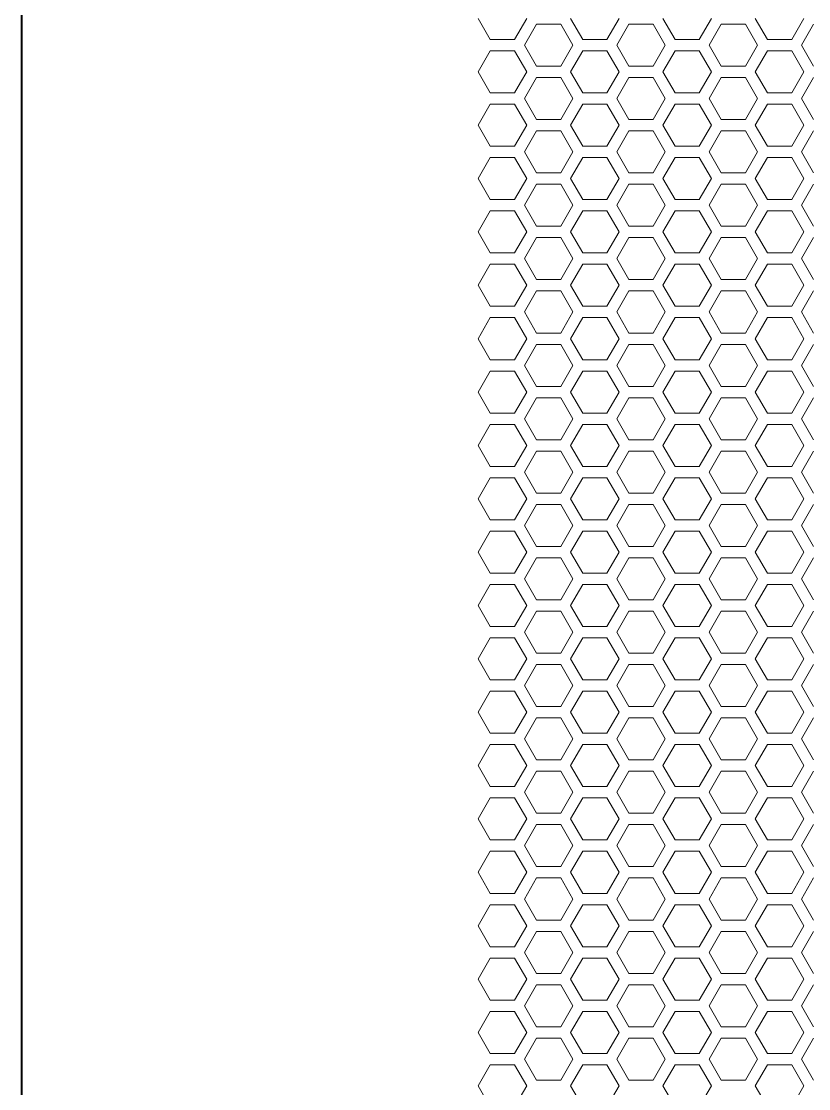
# Model space of a CAD drawing. Header units: millimetres. Extents: x 0 to 140, y -17 to 195.
# Drawn here: x 0 to 8.84, y 23.78 to 35.75 of the extents above; entities that cross this region are included whole.
import ezdxf

# ---------------------------------------------------------------- set-up
doc = ezdxf.new("R2010")
doc.units = ezdxf.units.MM
doc.layers.add('4203-42785_1_0', color=7, linetype='Continuous')

# ---------------------------------------------------------------- blocks, each defined once
blk = doc.blocks.new('a')
at = {"layer": '4203-42785_1_0', "color": 0, "linetype": 'ByBlock', "lineweight": 9}
for p, q in [((1506.8194, 372.1166), (1506.9262, 371.9317)), ((1507.1396, 371.9317), (1507.2464, 372.1166)), ((1507.6327, 372.1166), (1507.7395, 371.9317)), ((1507.9529, 371.9317), (1508.0596, 372.1166)), ((1508.446, 372.1166), (1508.5527, 371.9317)), ((1508.7661, 371.9317), (1508.8728, 372.1166)), ((1509.2593, 372.1166), (1509.366, 371.9317)), ((1509.5794, 371.9317), (1509.6862, 372.1166)), ((1507.3328, 372.0667), (1507.2261, 371.8818)), ((1507.5463, 372.0667), (1507.3328, 372.0667)), ((1507.653, 371.8818), (1507.5463, 372.0667)), ((1508.1461, 372.0667), (1508.0394, 371.8818)), ((1508.3595, 372.0667), (1508.1461, 372.0667)), ((1508.4662, 371.8818), (1508.3595, 372.0667)), ((1508.9594, 372.0667), (1508.8527, 371.8818)), ((1509.1728, 372.0667), (1508.9594, 372.0667)), ((1509.2795, 371.8818), (1509.1728, 372.0667)), ((1509.7726, 372.0667), (1509.6659, 371.8818)), ((1506.9262, 371.9317), (1507.1396, 371.9317)), ((1507.2261, 371.8818), (1507.3328, 371.697)), ((1507.5463, 371.697), (1507.653, 371.8818)), ((1507.7395, 371.9317), (1507.9529, 371.9317)), ((1508.0394, 371.8818), (1508.1461, 371.697)), ((1508.3595, 371.697), (1508.4662, 371.8818)), ((1508.5527, 371.9317), (1508.7661, 371.9317)), ((1508.8527, 371.8818), (1508.9594, 371.697)), ((1509.1728, 371.697), (1509.2795, 371.8818)), ((1509.366, 371.9317), (1509.5794, 371.9317)), ((1509.6659, 371.8818), (1509.7726, 371.697)), ((1506.9262, 371.8319), (1506.8194, 371.6471)), ((1507.1396, 371.8319), (1506.9262, 371.8319)), ((1507.2464, 371.6471), (1507.1396, 371.8319)), ((1507.7395, 371.8319), (1507.6327, 371.6471)), ((1507.9529, 371.8319), (1507.7395, 371.8319)), ((1508.0596, 371.6471), (1507.9529, 371.8319)), ((1508.5527, 371.8319), (1508.446, 371.6471)), ((1508.7661, 371.8319), (1508.5527, 371.8319)), ((1508.8728, 371.6471), (1508.7661, 371.8319)), ((1509.366, 371.8319), (1509.2593, 371.6471)), ((1509.5794, 371.8319), (1509.366, 371.8319)), ((1509.6862, 371.6471), (1509.5794, 371.8319)), ((1507.3328, 371.697), (1507.5463, 371.697)), ((1508.1461, 371.697), (1508.3595, 371.697)), ((1508.9594, 371.697), (1509.1728, 371.697)), ((1506.8194, 371.6471), (1506.9262, 371.4622)), ((1507.1929, 371.5547), (1507.2464, 371.6471)), ((1507.6327, 371.6471), (1507.7395, 371.4622)), ((1507.9529, 371.4622), (1508.0596, 371.6471)), ((1508.446, 371.6471), (1508.5527, 371.4622)), ((1508.7661, 371.4622), (1508.8728, 371.6471)), ((1509.2593, 371.6471), (1509.366, 371.4622)), ((1509.5794, 371.4622), (1509.6862, 371.6471)), ((1507.1396, 371.4622), (1507.1929, 371.5547)), ((1507.3328, 371.5971), (1507.2261, 371.4123)), ((1507.5463, 371.5971), (1507.3328, 371.5971)), ((1507.653, 371.4123), (1507.5463, 371.5971)), ((1508.1461, 371.5971), (1508.0394, 371.4123)), ((1508.3595, 371.5971), (1508.1461, 371.5971)), ((1508.4662, 371.4123), (1508.3595, 371.5971)), ((1508.9594, 371.5971), (1508.8527, 371.4123)), ((1509.1728, 371.5971), (1508.9594, 371.5971)), ((1509.2795, 371.4123), (1509.1728, 371.5971)), ((1509.7726, 371.5971), (1509.6659, 371.4123)), ((1506.9262, 371.4622), (1507.1396, 371.4622)), ((1507.2261, 371.4123), (1507.3328, 371.2274)), ((1507.5463, 371.2274), (1507.653, 371.4123)), ((1507.7395, 371.4622), (1507.9529, 371.4622)), ((1508.0394, 371.4123), (1508.1461, 371.2274)), ((1508.3595, 371.2274), (1508.4662, 371.4123)), ((1508.5527, 371.4622), (1508.7661, 371.4622)), ((1508.8527, 371.4123), (1508.9594, 371.2274)), ((1509.1728, 371.2274), (1509.2795, 371.4123)), ((1509.366, 371.4622), (1509.5794, 371.4622)), ((1509.6659, 371.4123), (1509.7726, 371.2274)), ((1506.9262, 371.3624), (1506.8194, 371.1775)), ((1507.1396, 371.3624), (1506.9262, 371.3624)), ((1507.2464, 371.1775), (1507.1396, 371.3624)), ((1507.7395, 371.3624), (1507.6327, 371.1775)), ((1507.9529, 371.3624), (1507.7395, 371.3624)), ((1508.0596, 371.1775), (1507.9529, 371.3624)), ((1508.5527, 371.3624), (1508.446, 371.1775)), ((1508.7661, 371.3624), (1508.5527, 371.3624)), ((1508.8728, 371.1775), (1508.7661, 371.3624)), ((1509.366, 371.3624), (1509.2593, 371.1775)), ((1509.5794, 371.3624), (1509.366, 371.3624)), ((1509.6862, 371.1775), (1509.5794, 371.3624)), ((1507.3328, 371.2274), (1507.5463, 371.2274)), ((1508.1461, 371.2274), (1508.3595, 371.2274)), ((1508.9594, 371.2274), (1509.1728, 371.2274)), ((1506.8194, 371.1775), (1506.9262, 370.9926)), ((1507.1396, 370.9926), (1507.2464, 371.1775)), ((1507.6327, 371.1775), (1507.7395, 370.9926)), ((1507.9529, 370.9926), (1508.0596, 371.1775)), ((1508.446, 371.1775), (1508.5527, 370.9926)), ((1508.7661, 370.9926), (1508.8728, 371.1775)), ((1509.2593, 371.1775), (1509.366, 370.9926)), ((1509.5794, 370.9926), (1509.6862, 371.1775)), ((1507.3328, 371.1276), (1507.2261, 370.9427)), ((1507.5463, 371.1276), (1507.3328, 371.1276)), ((1507.653, 370.9427), (1507.5463, 371.1276)), ((1508.1461, 371.1276), (1508.0394, 370.9427)), ((1508.3595, 371.1276), (1508.1461, 371.1276)), ((1508.4662, 370.9427), (1508.3595, 371.1276)), ((1508.9594, 371.1276), (1508.8527, 370.9427)), ((1509.1728, 371.1276), (1508.9594, 371.1276)), ((1509.2795, 370.9427), (1509.1728, 371.1276)), ((1509.7726, 371.1276), (1509.6659, 370.9427)), ((1506.9262, 370.9926), (1507.1396, 370.9926)), ((1507.2261, 370.9427), (1507.3328, 370.7579)), ((1507.5463, 370.7579), (1507.653, 370.9427)), ((1507.7395, 370.9926), (1507.9529, 370.9926)), ((1508.0394, 370.9427), (1508.1461, 370.7579)), ((1508.3595, 370.7579), (1508.4662, 370.9427)), ((1508.5527, 370.9926), (1508.7661, 370.9926)), ((1508.8527, 370.9427), (1508.9594, 370.7579)), ((1509.1728, 370.7579), (1509.2795, 370.9427)), ((1509.366, 370.9926), (1509.5794, 370.9926)), ((1509.6659, 370.9427), (1509.7726, 370.7579)), ((1506.9262, 370.8928), (1506.8194, 370.708)), ((1507.1396, 370.8928), (1506.9262, 370.8928)), ((1507.2464, 370.708), (1507.1396, 370.8928)), ((1507.7395, 370.8928), (1507.6327, 370.708)), ((1507.9529, 370.8928), (1507.7395, 370.8928)), ((1508.0596, 370.708), (1507.9529, 370.8928)), ((1508.5527, 370.8928), (1508.446, 370.708)), ((1508.7661, 370.8928), (1508.5527, 370.8928)), ((1508.8728, 370.708), (1508.7661, 370.8928)), ((1509.366, 370.8928), (1509.2593, 370.708)), ((1509.5794, 370.8928), (1509.366, 370.8928)), ((1509.6862, 370.708), (1509.5794, 370.8928)), ((1507.3328, 370.7579), (1507.5463, 370.7579)), ((1508.1461, 370.7579), (1508.3595, 370.7579)), ((1508.9594, 370.7579), (1509.1728, 370.7579)), ((1506.8194, 370.708), (1506.9262, 370.5231)), ((1507.1396, 370.5231), (1507.2464, 370.708)), ((1507.6327, 370.708), (1507.7395, 370.5231)), ((1507.9529, 370.5231), (1508.0596, 370.708)), ((1508.446, 370.708), (1508.5527, 370.5231)), ((1508.7661, 370.5231), (1508.8728, 370.708)), ((1509.2593, 370.708), (1509.366, 370.5231)), ((1509.5794, 370.5231), (1509.6862, 370.708)), ((1507.3328, 370.6581), (1507.2261, 370.4732)), ((1507.5463, 370.6581), (1507.3328, 370.6581)), ((1507.653, 370.4732), (1507.5463, 370.6581)), ((1508.1461, 370.6581), (1508.0394, 370.4732)), ((1508.3595, 370.6581), (1508.1461, 370.6581)), ((1508.4662, 370.4732), (1508.3595, 370.6581)), ((1508.9594, 370.6581), (1508.8527, 370.4732)), ((1509.1728, 370.6581), (1508.9594, 370.6581)), ((1509.2795, 370.4732), (1509.1728, 370.6581)), ((1509.7726, 370.6581), (1509.6659, 370.4732)), ((1506.9262, 370.5231), (1507.1396, 370.5231)), ((1507.2261, 370.4732), (1507.3328, 370.2883)), ((1507.5463, 370.2883), (1507.653, 370.4732)), ((1507.7395, 370.5231), (1507.9529, 370.5231)), ((1508.0394, 370.4732), (1508.1461, 370.2883)), ((1508.3595, 370.2883), (1508.4662, 370.4732)), ((1508.5527, 370.5231), (1508.7661, 370.5231)), ((1508.8527, 370.4732), (1508.9594, 370.2883)), ((1509.1728, 370.2883), (1509.2795, 370.4732)), ((1509.366, 370.5231), (1509.5794, 370.5231)), ((1509.6659, 370.4732), (1509.7726, 370.2883)), ((1506.9262, 370.4233), (1506.8194, 370.2384)), ((1507.1396, 370.4233), (1506.9262, 370.4233)), ((1507.2464, 370.2384), (1507.1396, 370.4233)), ((1507.7395, 370.4233), (1507.6327, 370.2384)), ((1507.9529, 370.4233), (1507.7395, 370.4233)), ((1508.0596, 370.2384), (1507.9529, 370.4233)), ((1508.5527, 370.4233), (1508.446, 370.2384)), ((1508.7661, 370.4233), (1508.5527, 370.4233)), ((1508.8728, 370.2384), (1508.7661, 370.4233)), ((1509.366, 370.4233), (1509.2593, 370.2384)), ((1509.5794, 370.4233), (1509.366, 370.4233)), ((1509.6862, 370.2384), (1509.5794, 370.4233)), ((1507.3328, 370.2883), (1507.5463, 370.2883)), ((1508.1461, 370.2883), (1508.3595, 370.2883)), ((1508.9594, 370.2883), (1509.1728, 370.2883)), ((1506.8194, 370.2384), (1506.9262, 370.0536)), ((1507.1396, 370.0536), (1507.2464, 370.2384)), ((1507.6327, 370.2384), (1507.7395, 370.0536)), ((1507.9529, 370.0536), (1508.0596, 370.2384)), ((1508.446, 370.2384), (1508.5527, 370.0536)), ((1508.7661, 370.0536), (1508.8728, 370.2384)), ((1509.2593, 370.2384), (1509.366, 370.0536)), ((1509.5794, 370.0536), (1509.6862, 370.2384)), ((1507.3328, 370.1885), (1507.2261, 370.0037)), ((1507.5463, 370.1885), (1507.3328, 370.1885)), ((1507.653, 370.0037), (1507.5463, 370.1885)), ((1508.1461, 370.1885), (1508.0394, 370.0037)), ((1508.3595, 370.1885), (1508.1461, 370.1885)), ((1508.4662, 370.0037), (1508.3595, 370.1885)), ((1508.9594, 370.1885), (1508.8527, 370.0037)), ((1509.1728, 370.1885), (1508.9594, 370.1885)), ((1509.2795, 370.0037), (1509.1728, 370.1885)), ((1509.7726, 370.1885), (1509.6659, 370.0037)), ((1506.9262, 370.0536), (1507.1396, 370.0536)), ((1507.2261, 370.0037), (1507.3328, 369.8188)), ((1507.5463, 369.8188), (1507.653, 370.0037)), ((1507.7395, 370.0536), (1507.9529, 370.0536)), ((1508.0394, 370.0037), (1508.1461, 369.8188)), ((1508.3595, 369.8188), (1508.4662, 370.0037)), ((1508.5527, 370.0536), (1508.7661, 370.0536)), ((1508.8527, 370.0037), (1508.9594, 369.8188)), ((1509.1728, 369.8188), (1509.2795, 370.0037)), ((1509.366, 370.0536), (1509.5794, 370.0536)), ((1509.6659, 370.0037), (1509.7726, 369.8188)), ((1506.9262, 369.9537), (1506.8194, 369.7689)), ((1507.1396, 369.9537), (1506.9262, 369.9537)), ((1507.2464, 369.7689), (1507.1396, 369.9537)), ((1507.7395, 369.9537), (1507.6327, 369.7689)), ((1507.9529, 369.9537), (1507.7395, 369.9537)), ((1508.0596, 369.7689), (1507.9529, 369.9537)), ((1508.5527, 369.9537), (1508.446, 369.7689)), ((1508.7661, 369.9537), (1508.5527, 369.9537)), ((1508.8728, 369.7689), (1508.7661, 369.9537)), ((1509.366, 369.9537), (1509.2593, 369.7689)), ((1509.5794, 369.9537), (1509.366, 369.9537)), ((1509.6862, 369.7689), (1509.5794, 369.9537)), ((1507.3328, 369.8188), (1507.5463, 369.8188)), ((1508.1461, 369.8188), (1508.3595, 369.8188)), ((1508.9594, 369.8188), (1509.1728, 369.8188)), ((1506.8194, 369.7689), (1506.9262, 369.584)), ((1507.1396, 369.584), (1507.2464, 369.7689)), ((1507.6327, 369.7689), (1507.7395, 369.584)), ((1507.9529, 369.584), (1508.0596, 369.7689)), ((1508.446, 369.7689), (1508.5527, 369.584)), ((1508.7661, 369.584), (1508.8728, 369.7689)), ((1509.2593, 369.7689), (1509.366, 369.584)), ((1509.5794, 369.584), (1509.6862, 369.7689)), ((1507.3328, 369.719), (1507.2261, 369.5341)), ((1507.5463, 369.719), (1507.3328, 369.719)), ((1507.653, 369.5341), (1507.5463, 369.719)), ((1508.1461, 369.719), (1508.0394, 369.5341)), ((1508.3595, 369.719), (1508.1461, 369.719)), ((1508.4662, 369.5341), (1508.3595, 369.719)), ((1508.9594, 369.719), (1508.8527, 369.5341)), ((1509.1728, 369.719), (1508.9594, 369.719)), ((1509.2795, 369.5341), (1509.1728, 369.719)), ((1509.7726, 369.719), (1509.6659, 369.5341)), ((1506.9262, 369.584), (1507.1396, 369.584)), ((1507.2261, 369.5341), (1507.3328, 369.3492)), ((1507.5463, 369.3492), (1507.653, 369.5341)), ((1507.7395, 369.584), (1507.9529, 369.584)), ((1508.0394, 369.5341), (1508.1461, 369.3492)), ((1508.3595, 369.3492), (1508.4662, 369.5341)), ((1508.5527, 369.584), (1508.7661, 369.584)), ((1508.8527, 369.5341), (1508.9594, 369.3492)), ((1509.1728, 369.3492), (1509.2795, 369.5341)), ((1509.366, 369.584), (1509.5794, 369.584)), ((1509.6659, 369.5341), (1509.7726, 369.3492)), ((1506.9262, 369.4842), (1506.8194, 369.2993)), ((1507.1396, 369.4842), (1506.9262, 369.4842)), ((1507.2464, 369.2993), (1507.1396, 369.4842)), ((1507.7395, 369.4842), (1507.6327, 369.2993)), ((1507.9529, 369.4842), (1507.7395, 369.4842)), ((1508.0596, 369.2993), (1507.9529, 369.4842)), ((1508.5527, 369.4842), (1508.446, 369.2993)), ((1508.7661, 369.4842), (1508.5527, 369.4842)), ((1508.8728, 369.2993), (1508.7661, 369.4842)), ((1509.366, 369.4842), (1509.2593, 369.2993)), ((1509.5794, 369.4842), (1509.366, 369.4842)), ((1509.6862, 369.2993), (1509.5794, 369.4842)), ((1507.3328, 369.3492), (1507.5463, 369.3492)), ((1508.1461, 369.3492), (1508.3595, 369.3492)), ((1508.9594, 369.3492), (1509.1728, 369.3492)), ((1506.8194, 369.2993), (1506.9262, 369.1145)), ((1507.1396, 369.1145), (1507.2464, 369.2993)), ((1507.6327, 369.2993), (1507.7395, 369.1145)), ((1507.9529, 369.1145), (1508.0596, 369.2993)), ((1508.446, 369.2993), (1508.5527, 369.1145)), ((1508.7661, 369.1145), (1508.8728, 369.2993)), ((1509.2593, 369.2993), (1509.366, 369.1145)), ((1509.5794, 369.1145), (1509.6862, 369.2993)), ((1507.3328, 369.2494), (1507.2261, 369.0646)), ((1507.5463, 369.2494), (1507.3328, 369.2494)), ((1507.653, 369.0646), (1507.5463, 369.2494)), ((1508.1461, 369.2494), (1508.0394, 369.0646)), ((1508.3595, 369.2494), (1508.1461, 369.2494)), ((1508.4662, 369.0646), (1508.3595, 369.2494)), ((1508.9594, 369.2494), (1508.8527, 369.0646)), ((1509.1728, 369.2494), (1508.9594, 369.2494)), ((1509.2795, 369.0646), (1509.1728, 369.2494)), ((1509.7726, 369.2494), (1509.6659, 369.0646)), ((1506.9262, 369.1145), (1507.1396, 369.1145)), ((1507.2261, 369.0646), (1507.3328, 368.8797)), ((1507.5463, 368.8797), (1507.653, 369.0646)), ((1507.7395, 369.1145), (1507.9529, 369.1145)), ((1508.0394, 369.0646), (1508.1461, 368.8797)), ((1508.3595, 368.8797), (1508.4662, 369.0646)), ((1508.5527, 369.1145), (1508.7661, 369.1145)), ((1508.8527, 369.0646), (1508.9594, 368.8797)), ((1509.1728, 368.8797), (1509.2795, 369.0646)), ((1509.366, 369.1145), (1509.5794, 369.1145)), ((1509.6659, 369.0646), (1509.7726, 368.8797)), ((1506.9262, 369.0147), (1506.8194, 368.8298)), ((1507.1396, 369.0147), (1506.9262, 369.0147)), ((1507.2464, 368.8298), (1507.1396, 369.0147)), ((1507.7395, 369.0147), (1507.6327, 368.8298)), ((1507.9529, 369.0147), (1507.7395, 369.0147)), ((1508.0596, 368.8298), (1507.9529, 369.0147)), ((1508.5527, 369.0147), (1508.446, 368.8298)), ((1508.7661, 369.0147), (1508.5527, 369.0147)), ((1508.8728, 368.8298), (1508.7661, 369.0147)), ((1509.366, 369.0147), (1509.2593, 368.8298)), ((1509.5794, 369.0147), (1509.366, 369.0147)), ((1509.6862, 368.8298), (1509.5794, 369.0147)), ((1507.3328, 368.8797), (1507.5463, 368.8797)), ((1508.1461, 368.8797), (1508.3595, 368.8797)), ((1508.9594, 368.8797), (1509.1728, 368.8797)), ((1506.8194, 368.8298), (1506.9262, 368.6449)), ((1507.1396, 368.6449), (1507.2464, 368.8298)), ((1507.6327, 368.8298), (1507.7395, 368.6449)), ((1507.9529, 368.6449), (1508.0596, 368.8298)), ((1508.446, 368.8298), (1508.5527, 368.6449)), ((1508.7661, 368.6449), (1508.8728, 368.8298)), ((1509.2593, 368.8298), (1509.366, 368.6449)), ((1509.5794, 368.6449), (1509.6862, 368.8298)), ((1507.3328, 368.7799), (1507.2261, 368.595)), ((1507.5463, 368.7799), (1507.3328, 368.7799)), ((1507.653, 368.595), (1507.5463, 368.7799)), ((1508.1461, 368.7799), (1508.0394, 368.595)), ((1508.3595, 368.7799), (1508.1461, 368.7799)), ((1508.4662, 368.595), (1508.3595, 368.7799)), ((1508.9594, 368.7799), (1508.8527, 368.595)), ((1509.1728, 368.7799), (1508.9594, 368.7799)), ((1509.2795, 368.595), (1509.1728, 368.7799)), ((1509.7726, 368.7799), (1509.6659, 368.595)), ((1506.9262, 368.6449), (1507.1396, 368.6449)), ((1507.2261, 368.595), (1507.3328, 368.4102)), ((1507.5463, 368.4102), (1507.653, 368.595)), ((1507.7395, 368.6449), (1507.9529, 368.6449)), ((1508.0394, 368.595), (1508.1461, 368.4102)), ((1508.3595, 368.4102), (1508.4662, 368.595)), ((1508.5527, 368.6449), (1508.7661, 368.6449)), ((1508.8527, 368.595), (1508.9594, 368.4102)), ((1509.1728, 368.4102), (1509.2795, 368.595)), ((1509.366, 368.6449), (1509.5794, 368.6449)), ((1509.6659, 368.595), (1509.7726, 368.4102)), ((1506.9262, 368.5451), (1506.8194, 368.3602)), ((1507.1396, 368.5451), (1506.9262, 368.5451)), ((1507.2464, 368.3602), (1507.1396, 368.5451)), ((1507.7395, 368.5451), (1507.6327, 368.3602)), ((1507.9529, 368.5451), (1507.7395, 368.5451)), ((1508.0596, 368.3602), (1507.9529, 368.5451)), ((1508.5527, 368.5451), (1508.446, 368.3602)), ((1508.7661, 368.5451), (1508.5527, 368.5451)), ((1508.8728, 368.3602), (1508.7661, 368.5451)), ((1509.366, 368.5451), (1509.2593, 368.3602)), ((1509.5794, 368.5451), (1509.366, 368.5451)), ((1509.6862, 368.3602), (1509.5794, 368.5451)), ((1507.3328, 368.4102), (1507.5463, 368.4102)), ((1508.1461, 368.4102), (1508.3595, 368.4102)), ((1508.9594, 368.4102), (1509.1728, 368.4102)), ((1506.8194, 368.3602), (1506.9262, 368.1754)), ((1507.1396, 368.1754), (1507.2464, 368.3602)), ((1507.6327, 368.3602), (1507.7395, 368.1754)), ((1507.9529, 368.1754), (1508.0596, 368.3602)), ((1508.446, 368.3602), (1508.5527, 368.1754)), ((1508.7661, 368.1754), (1508.8728, 368.3602)), ((1509.2593, 368.3602), (1509.366, 368.1754)), ((1509.5794, 368.1754), (1509.6862, 368.3602)), ((1507.3328, 368.3103), (1507.2261, 368.1255)), ((1507.5463, 368.3103), (1507.3328, 368.3103)), ((1507.653, 368.1255), (1507.5463, 368.3103)), ((1508.1461, 368.3103), (1508.0394, 368.1255)), ((1508.3595, 368.3103), (1508.1461, 368.3103)), ((1508.4662, 368.1255), (1508.3595, 368.3103)), ((1508.9594, 368.3103), (1508.8527, 368.1255)), ((1509.1728, 368.3103), (1508.9594, 368.3103)), ((1509.2795, 368.1255), (1509.1728, 368.3103)), ((1509.7726, 368.3103), (1509.6659, 368.1255)), ((1506.9262, 368.1754), (1507.1396, 368.1754)), ((1507.2261, 368.1255), (1507.3328, 367.9406)), ((1507.5463, 367.9406), (1507.653, 368.1255)), ((1507.7395, 368.1754), (1507.9529, 368.1754)), ((1508.0394, 368.1255), (1508.1461, 367.9406)), ((1508.3595, 367.9406), (1508.4662, 368.1255)), ((1508.5527, 368.1754), (1508.7661, 368.1754)), ((1508.8527, 368.1255), (1508.9594, 367.9406)), ((1509.1728, 367.9406), (1509.2795, 368.1255)), ((1509.366, 368.1754), (1509.5794, 368.1754)), ((1509.6659, 368.1255), (1509.7726, 367.9406)), ((1506.9262, 368.0756), (1506.8194, 367.8907)), ((1507.1396, 368.0756), (1506.9262, 368.0756)), ((1507.2464, 367.8907), (1507.1396, 368.0756)), ((1507.7395, 368.0756), (1507.6327, 367.8907)), ((1507.9529, 368.0756), (1507.7395, 368.0756)), ((1508.0596, 367.8907), (1507.9529, 368.0756)), ((1508.5527, 368.0756), (1508.446, 367.8907)), ((1508.7661, 368.0756), (1508.5527, 368.0756)), ((1508.8728, 367.8907), (1508.7661, 368.0756)), ((1509.366, 368.0756), (1509.2593, 367.8907)), ((1509.5794, 368.0756), (1509.366, 368.0756)), ((1509.6862, 367.8907), (1509.5794, 368.0756)), ((1507.3328, 367.9406), (1507.5463, 367.9406)), ((1508.1461, 367.9406), (1508.3595, 367.9406)), ((1508.9594, 367.9406), (1509.1728, 367.9406)), ((1506.8194, 367.8907), (1506.9262, 367.7058)), ((1507.1396, 367.7058), (1507.2464, 367.8907)), ((1507.6327, 367.8907), (1507.7395, 367.7058)), ((1507.9529, 367.7058), (1508.0596, 367.8907)), ((1508.446, 367.8907), (1508.5527, 367.7058)), ((1508.7661, 367.7058), (1508.8728, 367.8907)), ((1509.2593, 367.8907), (1509.366, 367.7058)), ((1509.5794, 367.7058), (1509.6862, 367.8907)), ((1507.3328, 367.8408), (1507.2261, 367.6559)), ((1507.5463, 367.8408), (1507.3328, 367.8408)), ((1507.653, 367.6559), (1507.5463, 367.8408)), ((1508.1461, 367.8408), (1508.0394, 367.6559)), ((1508.3595, 367.8408), (1508.1461, 367.8408)), ((1508.4662, 367.6559), (1508.3595, 367.8408)), ((1508.9594, 367.8408), (1508.8527, 367.6559)), ((1509.1728, 367.8408), (1508.9594, 367.8408)), ((1509.2795, 367.6559), (1509.1728, 367.8408)), ((1509.7726, 367.8408), (1509.6659, 367.6559)), ((1506.9262, 367.7058), (1507.1396, 367.7058)), ((1507.2261, 367.6559), (1507.3328, 367.4711)), ((1507.5463, 367.4711), (1507.653, 367.6559)), ((1507.7395, 367.7058), (1507.9529, 367.7058)), ((1508.0394, 367.6559), (1508.1461, 367.4711)), ((1508.3595, 367.4711), (1508.4662, 367.6559)), ((1508.5527, 367.7058), (1508.7661, 367.7058)), ((1508.8527, 367.6559), (1508.9594, 367.4711)), ((1509.1728, 367.4711), (1509.2795, 367.6559)), ((1509.366, 367.7058), (1509.5794, 367.7058)), ((1509.6659, 367.6559), (1509.7726, 367.4711)), ((1506.9262, 367.606), (1506.8194, 367.4212)), ((1507.1396, 367.606), (1506.9262, 367.606)), ((1507.2464, 367.4212), (1507.1396, 367.606)), ((1507.7395, 367.606), (1507.6327, 367.4212)), ((1507.9529, 367.606), (1507.7395, 367.606)), ((1508.0596, 367.4212), (1507.9529, 367.606)), ((1508.5527, 367.606), (1508.446, 367.4212)), ((1508.7661, 367.606), (1508.5527, 367.606)), ((1508.8728, 367.4212), (1508.7661, 367.606)), ((1509.366, 367.606), (1509.2593, 367.4212)), ((1509.5794, 367.606), (1509.366, 367.606)), ((1509.6862, 367.4212), (1509.5794, 367.606)), ((1507.3328, 367.4711), (1507.5463, 367.4711)), ((1508.1461, 367.4711), (1508.3595, 367.4711)), ((1508.9594, 367.4711), (1509.1728, 367.4711)), ((1506.8194, 367.4212), (1506.9262, 367.2363)), ((1507.1396, 367.2363), (1507.2464, 367.4212)), ((1507.6327, 367.4212), (1507.7395, 367.2363)), ((1507.9529, 367.2363), (1508.0596, 367.4212)), ((1508.446, 367.4212), (1508.5527, 367.2363)), ((1508.7661, 367.2363), (1508.8728, 367.4212)), ((1509.2593, 367.4212), (1509.366, 367.2363)), ((1509.5794, 367.2363), (1509.6862, 367.4212)), ((1507.3328, 367.3713), (1507.2261, 367.1864)), ((1507.5463, 367.3713), (1507.3328, 367.3713)), ((1507.653, 367.1864), (1507.5463, 367.3713)), ((1508.1461, 367.3713), (1508.0394, 367.1864)), ((1508.3595, 367.3713), (1508.1461, 367.3713)), ((1508.4662, 367.1864), (1508.3595, 367.3713)), ((1508.9594, 367.3713), (1508.8527, 367.1864)), ((1509.1728, 367.3713), (1508.9594, 367.3713)), ((1509.2795, 367.1864), (1509.1728, 367.3713)), ((1509.7726, 367.3713), (1509.6659, 367.1864)), ((1506.9262, 367.2363), (1507.1396, 367.2363)), ((1507.2261, 367.1864), (1507.3328, 367.0015)), ((1507.5463, 367.0015), (1507.653, 367.1864)), ((1507.7395, 367.2363), (1507.9529, 367.2363)), ((1508.0394, 367.1864), (1508.1461, 367.0015)), ((1508.3595, 367.0015), (1508.4662, 367.1864)), ((1508.5527, 367.2363), (1508.7661, 367.2363)), ((1508.8527, 367.1864), (1508.9594, 367.0015)), ((1509.1728, 367.0015), (1509.2795, 367.1864)), ((1509.366, 367.2363), (1509.5794, 367.2363)), ((1509.6659, 367.1864), (1509.7726, 367.0015)), ((1506.9262, 367.1365), (1506.8194, 366.9516)), ((1507.1396, 367.1365), (1506.9262, 367.1365)), ((1507.2464, 366.9516), (1507.1396, 367.1365)), ((1507.7395, 367.1365), (1507.6327, 366.9516)), ((1507.9529, 367.1365), (1507.7395, 367.1365)), ((1508.0596, 366.9516), (1507.9529, 367.1365)), ((1508.5527, 367.1365), (1508.446, 366.9516)), ((1508.7661, 367.1365), (1508.5527, 367.1365)), ((1508.8728, 366.9516), (1508.7661, 367.1365)), ((1509.366, 367.1365), (1509.2593, 366.9516)), ((1509.5794, 367.1365), (1509.366, 367.1365)), ((1509.6862, 366.9516), (1509.5794, 367.1365)), ((1507.3328, 367.0015), (1507.5463, 367.0015)), ((1508.1461, 367.0015), (1508.3595, 367.0015)), ((1508.9594, 367.0015), (1509.1728, 367.0015)), ((1506.8194, 366.9516), (1506.9262, 366.7668)), ((1507.1396, 366.7668), (1507.2464, 366.9516)), ((1507.6327, 366.9516), (1507.7395, 366.7668)), ((1507.9529, 366.7668), (1508.0596, 366.9516)), ((1508.446, 366.9516), (1508.5527, 366.7668)), ((1508.7661, 366.7668), (1508.8728, 366.9516)), ((1509.2593, 366.9516), (1509.366, 366.7668)), ((1509.5794, 366.7668), (1509.6862, 366.9516)), ((1507.3328, 366.9017), (1507.2261, 366.7168)), ((1507.5463, 366.9017), (1507.3328, 366.9017)), ((1507.653, 366.7168), (1507.5463, 366.9017)), ((1508.1461, 366.9017), (1508.0394, 366.7168)), ((1508.3595, 366.9017), (1508.1461, 366.9017)), ((1508.4662, 366.7168), (1508.3595, 366.9017)), ((1508.9594, 366.9017), (1508.8527, 366.7168)), ((1509.1728, 366.9017), (1508.9594, 366.9017)), ((1509.2795, 366.7168), (1509.1728, 366.9017)), ((1509.7726, 366.9017), (1509.6659, 366.7168)), ((1506.9262, 366.7668), (1507.1396, 366.7668)), ((1507.2261, 366.7168), (1507.3328, 366.532)), ((1507.5463, 366.532), (1507.653, 366.7168)), ((1507.7395, 366.7668), (1507.9529, 366.7668)), ((1508.0394, 366.7168), (1508.1461, 366.532)), ((1508.3595, 366.532), (1508.4662, 366.7168)), ((1508.5527, 366.7668), (1508.7661, 366.7668)), ((1508.8527, 366.7168), (1508.9594, 366.532)), ((1509.1728, 366.532), (1509.2795, 366.7168)), ((1509.366, 366.7668), (1509.5794, 366.7668)), ((1509.6659, 366.7168), (1509.7726, 366.532)), ((1506.9262, 366.6669), (1506.8194, 366.4821)), ((1507.1396, 366.6669), (1506.9262, 366.6669)), ((1507.2464, 366.4821), (1507.1396, 366.6669)), ((1507.7395, 366.6669), (1507.6327, 366.4821)), ((1507.9529, 366.6669), (1507.7395, 366.6669)), ((1508.0596, 366.4821), (1507.9529, 366.6669)), ((1508.5527, 366.6669), (1508.446, 366.4821)), ((1508.7661, 366.6669), (1508.5527, 366.6669)), ((1508.8728, 366.4821), (1508.7661, 366.6669)), ((1509.366, 366.6669), (1509.2593, 366.4821)), ((1509.5794, 366.6669), (1509.366, 366.6669)), ((1509.6862, 366.4821), (1509.5794, 366.6669)), ((1507.3328, 366.532), (1507.5463, 366.532)), ((1508.1461, 366.532), (1508.3595, 366.532)), ((1508.9594, 366.532), (1509.1728, 366.532)), ((1506.8194, 366.4821), (1506.9262, 366.2972)), ((1507.1396, 366.2972), (1507.2464, 366.4821)), ((1507.6327, 366.4821), (1507.7395, 366.2972)), ((1507.9529, 366.2972), (1508.0596, 366.4821)), ((1508.446, 366.4821), (1508.5527, 366.2972)), ((1508.7661, 366.2972), (1508.8728, 366.4821)), ((1509.2593, 366.4821), (1509.366, 366.2972)), ((1509.5794, 366.2972), (1509.6862, 366.4821)), ((1507.3328, 366.4322), (1507.2261, 366.2473)), ((1507.5463, 366.4322), (1507.3328, 366.4322)), ((1507.653, 366.2473), (1507.5463, 366.4322)), ((1508.1461, 366.4322), (1508.0394, 366.2473)), ((1508.3595, 366.4322), (1508.1461, 366.4322)), ((1508.4662, 366.2473), (1508.3595, 366.4322)), ((1508.9594, 366.4322), (1508.8527, 366.2473)), ((1509.1728, 366.4322), (1508.9594, 366.4322)), ((1509.2795, 366.2473), (1509.1728, 366.4322)), ((1509.7726, 366.4322), (1509.6659, 366.2473)), ((1506.9262, 366.2972), (1507.1396, 366.2972)), ((1507.2261, 366.2473), (1507.3328, 366.0624)), ((1507.5463, 366.0624), (1507.653, 366.2473)), ((1507.7395, 366.2972), (1507.9529, 366.2972)), ((1508.0394, 366.2473), (1508.1461, 366.0624)), ((1508.3595, 366.0624), (1508.4662, 366.2473)), ((1508.5527, 366.2972), (1508.7661, 366.2972)), ((1508.8527, 366.2473), (1508.9594, 366.0624)), ((1509.1728, 366.0624), (1509.2795, 366.2473)), ((1509.366, 366.2972), (1509.5794, 366.2972)), ((1509.6659, 366.2473), (1509.7726, 366.0624)), ((1506.9262, 366.1974), (1506.8194, 366.0125)), ((1507.1396, 366.1974), (1506.9262, 366.1974)), ((1507.2464, 366.0125), (1507.1396, 366.1974)), ((1507.7395, 366.1974), (1507.6327, 366.0125)), ((1507.9529, 366.1974), (1507.7395, 366.1974)), ((1508.0596, 366.0125), (1507.9529, 366.1974)), ((1508.5527, 366.1974), (1508.446, 366.0125)), ((1508.7661, 366.1974), (1508.5527, 366.1974)), ((1508.8728, 366.0125), (1508.7661, 366.1974)), ((1509.366, 366.1974), (1509.2593, 366.0125)), ((1509.5794, 366.1974), (1509.366, 366.1974)), ((1509.6862, 366.0125), (1509.5794, 366.1974)), ((1507.3328, 366.0624), (1507.5463, 366.0624)), ((1508.1461, 366.0624), (1508.3595, 366.0624)), ((1508.9594, 366.0624), (1509.1728, 366.0624)), ((1506.8194, 366.0125), (1506.9262, 365.8277)), ((1507.1396, 365.8277), (1507.2464, 366.0125)), ((1507.6327, 366.0125), (1507.7395, 365.8277)), ((1507.9529, 365.8277), (1508.0596, 366.0125)), ((1508.446, 366.0125), (1508.5527, 365.8277)), ((1508.7661, 365.8277), (1508.8728, 366.0125)), ((1509.2593, 366.0125), (1509.366, 365.8277)), ((1509.5794, 365.8277), (1509.6862, 366.0125)), ((1507.3328, 365.9626), (1507.2261, 365.7778)), ((1507.5463, 365.9626), (1507.3328, 365.9626)), ((1507.653, 365.7778), (1507.5463, 365.9626)), ((1508.1461, 365.9626), (1508.0394, 365.7778)), ((1508.3595, 365.9626), (1508.1461, 365.9626)), ((1508.4662, 365.7778), (1508.3595, 365.9626)), ((1508.9594, 365.9626), (1508.8527, 365.7778)), ((1509.1728, 365.9626), (1508.9594, 365.9626)), ((1509.2795, 365.7778), (1509.1728, 365.9626)), ((1509.7726, 365.9626), (1509.6659, 365.7778)), ((1506.9262, 365.8277), (1507.1396, 365.8277)), ((1507.2261, 365.7778), (1507.3328, 365.5929)), ((1507.5463, 365.5929), (1507.653, 365.7778)), ((1507.7395, 365.8277), (1507.9529, 365.8277)), ((1508.0394, 365.7778), (1508.1461, 365.5929)), ((1508.3595, 365.5929), (1508.4662, 365.7778)), ((1508.5527, 365.8277), (1508.7661, 365.8277)), ((1508.8527, 365.7778), (1508.9594, 365.5929)), ((1509.1728, 365.5929), (1509.2795, 365.7778)), ((1509.366, 365.8277), (1509.5794, 365.8277)), ((1509.6659, 365.7778), (1509.7726, 365.5929)), ((1506.9262, 365.7278), (1506.8194, 365.543)), ((1507.1396, 365.7278), (1506.9262, 365.7278)), ((1507.2464, 365.543), (1507.1396, 365.7278)), ((1507.7395, 365.7278), (1507.6327, 365.543)), ((1507.9529, 365.7278), (1507.7395, 365.7278)), ((1508.0596, 365.543), (1507.9529, 365.7278)), ((1508.5527, 365.7278), (1508.446, 365.543)), ((1508.7661, 365.7278), (1508.5527, 365.7278)), ((1508.8728, 365.543), (1508.7661, 365.7278)), ((1509.366, 365.7278), (1509.2593, 365.543)), ((1509.5794, 365.7278), (1509.366, 365.7278)), ((1509.6862, 365.543), (1509.5794, 365.7278)), ((1507.3328, 365.5929), (1507.5463, 365.5929)), ((1508.1461, 365.5929), (1508.3595, 365.5929)), ((1508.9594, 365.5929), (1509.1728, 365.5929)), ((1506.8194, 365.543), (1506.9262, 365.3581)), ((1507.1396, 365.3581), (1507.2464, 365.543)), ((1507.6327, 365.543), (1507.7395, 365.3581)), ((1507.9529, 365.3581), (1508.0596, 365.543)), ((1508.446, 365.543), (1508.5527, 365.3581)), ((1508.7661, 365.3581), (1508.8728, 365.543)), ((1509.2593, 365.543), (1509.366, 365.3581)), ((1509.5794, 365.3581), (1509.6862, 365.543)), ((1507.3328, 365.4931), (1507.2261, 365.3082)), ((1507.5463, 365.4931), (1507.3328, 365.4931)), ((1507.653, 365.3082), (1507.5463, 365.4931)), ((1508.1461, 365.4931), (1508.0394, 365.3082)), ((1508.3595, 365.4931), (1508.1461, 365.4931)), ((1508.4662, 365.3082), (1508.3595, 365.4931)), ((1508.9594, 365.4931), (1508.8527, 365.3082)), ((1509.1728, 365.4931), (1508.9594, 365.4931)), ((1509.2795, 365.3082), (1509.1728, 365.4931)), ((1509.7726, 365.4931), (1509.6659, 365.3082)), ((1506.9262, 365.3581), (1507.1396, 365.3581)), ((1507.2261, 365.3082), (1507.3328, 365.1233)), ((1507.5463, 365.1233), (1507.653, 365.3082)), ((1507.7395, 365.3581), (1507.9529, 365.3581)), ((1508.0394, 365.3082), (1508.1461, 365.1233)), ((1508.3595, 365.1233), (1508.4662, 365.3082)), ((1508.5527, 365.3581), (1508.7661, 365.3581)), ((1508.8527, 365.3082), (1508.9594, 365.1233)), ((1509.1728, 365.1233), (1509.2795, 365.3082)), ((1509.366, 365.3581), (1509.5794, 365.3581)), ((1509.6659, 365.3082), (1509.7726, 365.1233)), ((1506.9262, 365.2583), (1506.8194, 365.0734)), ((1507.1396, 365.2583), (1506.9262, 365.2583)), ((1507.2464, 365.0734), (1507.1396, 365.2583)), ((1507.7395, 365.2583), (1507.6327, 365.0734)), ((1507.9529, 365.2583), (1507.7395, 365.2583)), ((1508.0596, 365.0734), (1507.9529, 365.2583)), ((1508.5527, 365.2583), (1508.446, 365.0734)), ((1508.7661, 365.2583), (1508.5527, 365.2583)), ((1508.8728, 365.0734), (1508.7661, 365.2583)), ((1509.366, 365.2583), (1509.2593, 365.0734)), ((1509.5794, 365.2583), (1509.366, 365.2583)), ((1509.6862, 365.0734), (1509.5794, 365.2583)), ((1507.3328, 365.1233), (1507.5463, 365.1233)), ((1508.1461, 365.1233), (1508.3595, 365.1233)), ((1508.9594, 365.1233), (1509.1728, 365.1233)), ((1506.8194, 365.0734), (1506.9262, 364.8886)), ((1507.1396, 364.8886), (1507.2464, 365.0734)), ((1507.6327, 365.0734), (1507.7395, 364.8886)), ((1507.9529, 364.8886), (1508.0596, 365.0734)), ((1508.446, 365.0734), (1508.5527, 364.8886)), ((1508.7661, 364.8886), (1508.8728, 365.0734)), ((1509.2593, 365.0734), (1509.366, 364.8886)), ((1509.5794, 364.8886), (1509.6862, 365.0734)), ((1507.3328, 365.0235), (1507.2261, 364.8387)), ((1507.5463, 365.0235), (1507.3328, 365.0235)), ((1507.653, 364.8387), (1507.5463, 365.0235)), ((1508.1461, 365.0235), (1508.0394, 364.8387)), ((1508.3595, 365.0235), (1508.1461, 365.0235)), ((1508.4662, 364.8387), (1508.3595, 365.0235)), ((1508.9594, 365.0235), (1508.8527, 364.8387)), ((1509.1728, 365.0235), (1508.9594, 365.0235)), ((1509.2795, 364.8387), (1509.1728, 365.0235)), ((1509.7726, 365.0235), (1509.6659, 364.8387)), ((1506.9262, 364.8886), (1507.1396, 364.8886)), ((1507.2261, 364.8387), (1507.3328, 364.6538)), ((1507.5463, 364.6538), (1507.653, 364.8387)), ((1507.7395, 364.8886), (1507.9529, 364.8886)), ((1508.0394, 364.8387), (1508.1461, 364.6538)), ((1508.3595, 364.6538), (1508.4662, 364.8387)), ((1508.5527, 364.8886), (1508.7661, 364.8886)), ((1508.8527, 364.8387), (1508.9594, 364.6538)), ((1509.1728, 364.6538), (1509.2795, 364.8387)), ((1509.366, 364.8886), (1509.5794, 364.8886)), ((1509.6659, 364.8387), (1509.7726, 364.6538)), ((1506.9262, 364.7888), (1506.8194, 364.6039)), ((1507.1396, 364.7888), (1506.9262, 364.7888)), ((1507.2464, 364.6039), (1507.1396, 364.7888)), ((1507.7395, 364.7888), (1507.6327, 364.6039)), ((1507.9529, 364.7888), (1507.7395, 364.7888)), ((1508.0596, 364.6039), (1507.9529, 364.7888)), ((1508.5527, 364.7888), (1508.446, 364.6039)), ((1508.7661, 364.7888), (1508.5527, 364.7888)), ((1508.8728, 364.6039), (1508.7661, 364.7888)), ((1509.366, 364.7888), (1509.2593, 364.6039)), ((1509.5794, 364.7888), (1509.366, 364.7888)), ((1509.6862, 364.6039), (1509.5794, 364.7888)), ((1507.3328, 364.6538), (1507.5463, 364.6538)), ((1508.1461, 364.6538), (1508.3595, 364.6538)), ((1508.9594, 364.6538), (1509.1728, 364.6538)), ((1506.8194, 364.6039), (1506.9262, 364.419)), ((1507.1396, 364.419), (1507.2464, 364.6039)), ((1507.6327, 364.6039), (1507.7395, 364.419)), ((1507.9529, 364.419), (1508.0596, 364.6039)), ((1508.446, 364.6039), (1508.5527, 364.419)), ((1508.7661, 364.419), (1508.8728, 364.6039)), ((1509.2593, 364.6039), (1509.366, 364.419)), ((1509.5794, 364.419), (1509.6862, 364.6039)), ((1507.3328, 364.554), (1507.2261, 364.3691)), ((1507.5463, 364.554), (1507.3328, 364.554)), ((1507.653, 364.3691), (1507.5463, 364.554)), ((1508.1461, 364.554), (1508.0394, 364.3691)), ((1508.3595, 364.554), (1508.1461, 364.554)), ((1508.4662, 364.3691), (1508.3595, 364.554)), ((1508.9594, 364.554), (1508.8527, 364.3691)), ((1509.1728, 364.554), (1508.9594, 364.554)), ((1509.2795, 364.3691), (1509.1728, 364.554)), ((1509.7726, 364.554), (1509.6659, 364.3691)), ((1506.9262, 364.419), (1507.1396, 364.419)), ((1507.2261, 364.3691), (1507.3328, 364.1843)), ((1507.5463, 364.1843), (1507.653, 364.3691)), ((1507.7395, 364.419), (1507.9529, 364.419)), ((1508.0394, 364.3691), (1508.1461, 364.1843)), ((1508.3595, 364.1843), (1508.4662, 364.3691)), ((1508.5527, 364.419), (1508.7661, 364.419)), ((1508.8527, 364.3691), (1508.9594, 364.1843)), ((1509.1728, 364.1843), (1509.2795, 364.3691)), ((1509.366, 364.419), (1509.5794, 364.419)), ((1509.6659, 364.3691), (1509.7726, 364.1843)), ((1506.9262, 364.3192), (1506.8194, 364.1344)), ((1507.1396, 364.3192), (1506.9262, 364.3192)), ((1507.2464, 364.1344), (1507.1396, 364.3192)), ((1507.7395, 364.3192), (1507.6327, 364.1344)), ((1507.9529, 364.3192), (1507.7395, 364.3192)), ((1508.0596, 364.1344), (1507.9529, 364.3192)), ((1508.5527, 364.3192), (1508.446, 364.1344)), ((1508.7661, 364.3192), (1508.5527, 364.3192)), ((1508.8728, 364.1344), (1508.7661, 364.3192)), ((1509.366, 364.3192), (1509.2593, 364.1344)), ((1509.5794, 364.3192), (1509.366, 364.3192)), ((1509.6862, 364.1344), (1509.5794, 364.3192)), ((1507.3328, 364.1843), (1507.5463, 364.1843)), ((1508.1461, 364.1843), (1508.3595, 364.1843)), ((1508.9594, 364.1843), (1509.1728, 364.1843)), ((1506.8194, 364.1344), (1506.9262, 363.9495)), ((1507.1396, 363.9495), (1507.2464, 364.1344)), ((1507.6327, 364.1344), (1507.7395, 363.9495)), ((1507.9529, 363.9495), (1508.0596, 364.1344)), ((1508.446, 364.1344), (1508.5527, 363.9495)), ((1508.7661, 363.9495), (1508.8728, 364.1344)), ((1509.2593, 364.1344), (1509.366, 363.9495)), ((1509.5794, 363.9495), (1509.6862, 364.1344)), ((1507.3328, 364.0844), (1507.2261, 363.8996)), ((1507.5463, 364.0844), (1507.3328, 364.0844)), ((1507.653, 363.8996), (1507.5463, 364.0844)), ((1508.1461, 364.0844), (1508.0394, 363.8996)), ((1508.3595, 364.0844), (1508.1461, 364.0844)), ((1508.4662, 363.8996), (1508.3595, 364.0844)), ((1508.9594, 364.0844), (1508.8527, 363.8996)), ((1509.1728, 364.0844), (1508.9594, 364.0844)), ((1509.2795, 363.8996), (1509.1728, 364.0844)), ((1509.7726, 364.0844), (1509.6659, 363.8996)), ((1506.9262, 363.9495), (1507.1396, 363.9495)), ((1507.2261, 363.8996), (1507.3328, 363.7147)), ((1507.5463, 363.7147), (1507.653, 363.8996)), ((1507.7395, 363.9495), (1507.9529, 363.9495)), ((1508.0394, 363.8996), (1508.1461, 363.7147)), ((1508.3595, 363.7147), (1508.4662, 363.8996)), ((1508.5527, 363.9495), (1508.7661, 363.9495)), ((1508.8527, 363.8996), (1508.9594, 363.7147)), ((1509.1728, 363.7147), (1509.2795, 363.8996)), ((1509.366, 363.9495), (1509.5794, 363.9495)), ((1509.6659, 363.8996), (1509.7726, 363.7147)), ((1506.9262, 363.8497), (1506.8194, 363.6648)), ((1507.1396, 363.8497), (1506.9262, 363.8497)), ((1507.2464, 363.6648), (1507.1396, 363.8497)), ((1507.7395, 363.8497), (1507.6327, 363.6648)), ((1507.9529, 363.8497), (1507.7395, 363.8497)), ((1508.0596, 363.6648), (1507.9529, 363.8497)), ((1508.5527, 363.8497), (1508.446, 363.6648)), ((1508.7661, 363.8497), (1508.5527, 363.8497)), ((1508.8728, 363.6648), (1508.7661, 363.8497)), ((1509.366, 363.8497), (1509.2593, 363.6648)), ((1509.5794, 363.8497), (1509.366, 363.8497)), ((1509.6862, 363.6648), (1509.5794, 363.8497)), ((1507.3328, 363.7147), (1507.5463, 363.7147)), ((1508.1461, 363.7147), (1508.3595, 363.7147)), ((1508.9594, 363.7147), (1509.1728, 363.7147)), ((1506.8194, 363.6648), (1506.9262, 363.4799)), ((1507.1396, 363.4799), (1507.2464, 363.6648)), ((1507.6327, 363.6648), (1507.7395, 363.4799)), ((1507.9529, 363.4799), (1508.0596, 363.6648)), ((1508.446, 363.6648), (1508.5527, 363.4799)), ((1508.7661, 363.4799), (1508.8728, 363.6648)), ((1509.2593, 363.6648), (1509.366, 363.4799)), ((1509.5794, 363.4799), (1509.6862, 363.6648)), ((1507.3328, 363.6149), (1507.2261, 363.43)), ((1507.5463, 363.6149), (1507.3328, 363.6149)), ((1507.653, 363.43), (1507.5463, 363.6149)), ((1508.1461, 363.6149), (1508.0394, 363.43)), ((1508.3595, 363.6149), (1508.1461, 363.6149)), ((1508.4662, 363.43), (1508.3595, 363.6149)), ((1508.9594, 363.6149), (1508.8527, 363.43)), ((1509.1728, 363.6149), (1508.9594, 363.6149)), ((1509.2795, 363.43), (1509.1728, 363.6149)), ((1509.7726, 363.6149), (1509.6659, 363.43)), ((1506.9262, 363.4799), (1507.1396, 363.4799)), ((1507.2261, 363.43), (1507.3328, 363.2452)), ((1507.5463, 363.2452), (1507.653, 363.43)), ((1507.7395, 363.4799), (1507.9529, 363.4799)), ((1508.0394, 363.43), (1508.1461, 363.2452)), ((1508.3595, 363.2452), (1508.4662, 363.43)), ((1508.5527, 363.4799), (1508.7661, 363.4799)), ((1508.8527, 363.43), (1508.9594, 363.2452)), ((1509.1728, 363.2452), (1509.2795, 363.43)), ((1509.366, 363.4799), (1509.5794, 363.4799)), ((1509.6659, 363.43), (1509.7726, 363.2452)), ((1506.9262, 363.3801), (1506.8194, 363.1953)), ((1507.1396, 363.3801), (1506.9262, 363.3801)), ((1507.2464, 363.1953), (1507.1396, 363.3801)), ((1507.7395, 363.3801), (1507.6327, 363.1953)), ((1507.9529, 363.3801), (1507.7395, 363.3801)), ((1508.0596, 363.1953), (1507.9529, 363.3801)), ((1508.5527, 363.3801), (1508.446, 363.1953)), ((1508.7661, 363.3801), (1508.5527, 363.3801)), ((1508.8728, 363.1953), (1508.7661, 363.3801)), ((1509.366, 363.3801), (1509.2593, 363.1953)), ((1509.5794, 363.3801), (1509.366, 363.3801)), ((1509.6862, 363.1953), (1509.5794, 363.3801)), ((1507.3328, 363.2452), (1507.5463, 363.2452)), ((1508.1461, 363.2452), (1508.3595, 363.2452)), ((1508.9594, 363.2452), (1509.1728, 363.2452)), ((1506.8194, 363.1953), (1506.9262, 363.0104)), ((1507.1396, 363.0104), (1507.2464, 363.1953)), ((1507.6327, 363.1953), (1507.7395, 363.0104)), ((1507.9529, 363.0104), (1508.0596, 363.1953)), ((1508.446, 363.1953), (1508.5527, 363.0104)), ((1508.7661, 363.0104), (1508.8728, 363.1953)), ((1509.2593, 363.1953), (1509.366, 363.0104)), ((1509.5794, 363.0104), (1509.6862, 363.1953)), ((1507.3328, 363.1454), (1507.2261, 362.9605)), ((1507.5463, 363.1454), (1507.3328, 363.1454)), ((1507.653, 362.9605), (1507.5463, 363.1454)), ((1508.1461, 363.1454), (1508.0394, 362.9605)), ((1508.3595, 363.1454), (1508.1461, 363.1454)), ((1508.4662, 362.9605), (1508.3595, 363.1454)), ((1508.9594, 363.1454), (1508.8527, 362.9605)), ((1509.1728, 363.1454), (1508.9594, 363.1454)), ((1509.2795, 362.9605), (1509.1728, 363.1454)), ((1509.7726, 363.1454), (1509.6659, 362.9605)), ((1506.9262, 363.0104), (1507.1396, 363.0104)), ((1507.2261, 362.9605), (1507.3328, 362.7756)), ((1507.5463, 362.7756), (1507.653, 362.9605)), ((1507.7395, 363.0104), (1507.9529, 363.0104)), ((1508.0394, 362.9605), (1508.1461, 362.7756)), ((1508.3595, 362.7756), (1508.4662, 362.9605)), ((1508.5527, 363.0104), (1508.7661, 363.0104)), ((1508.8527, 362.9605), (1508.9594, 362.7756)), ((1509.1728, 362.7756), (1509.2795, 362.9605)), ((1509.366, 363.0104), (1509.5794, 363.0104)), ((1509.6659, 362.9605), (1509.7726, 362.7756)), ((1506.9262, 362.9106), (1506.8194, 362.7257)), ((1507.1396, 362.9106), (1506.9262, 362.9106)), ((1507.2464, 362.7257), (1507.1396, 362.9106)), ((1507.7395, 362.9106), (1507.6327, 362.7257)), ((1507.9529, 362.9106), (1507.7395, 362.9106)), ((1508.0596, 362.7257), (1507.9529, 362.9106)), ((1508.5527, 362.9106), (1508.446, 362.7257)), ((1508.7661, 362.9106), (1508.5527, 362.9106)), ((1508.8728, 362.7257), (1508.7661, 362.9106)), ((1509.366, 362.9106), (1509.2593, 362.7257)), ((1509.5794, 362.9106), (1509.366, 362.9106)), ((1509.6862, 362.7257), (1509.5794, 362.9106)), ((1507.3328, 362.7756), (1507.5463, 362.7756)), ((1508.1461, 362.7756), (1508.3595, 362.7756)), ((1508.9594, 362.7756), (1509.1728, 362.7756)), ((1506.8194, 362.7257), (1506.9262, 362.5409)), ((1507.1396, 362.5409), (1507.2464, 362.7257)), ((1507.6327, 362.7257), (1507.7395, 362.5409)), ((1507.9529, 362.5409), (1508.0596, 362.7257)), ((1508.446, 362.7257), (1508.5527, 362.5409)), ((1508.7661, 362.5409), (1508.8728, 362.7257)), ((1509.2593, 362.7257), (1509.366, 362.5409)), ((1509.5794, 362.5409), (1509.6862, 362.7257))]:
    blk.add_line(p, q, dxfattribs=at)

msp = doc.modelspace()

# ---------------------------------------------------------------- linework, layer by layer
at = {"color": 0, "linetype": 'ByBlock', "lineweight": 15}
for p, q in [((0, 0.313), (0, 194.996)), ((0.01, 0.327), (0.01, 194.996))]:
    msp.add_line(p, q, dxfattribs=at)
at = {"color": 0, "linetype": 'ByBlock', "lineweight": 18}
msp.add_line((0, 0), (0, 194.996), dxfattribs=at)

# ---------------------------------------------------------------- block references
at = {"lineweight": 15, "xscale": 1.275468447124703, "yscale": 1.275468447124703, "zscale": 1.275468447124703}
msp.add_blockref('a', (-1916.77, -438.836), dxfattribs=at)

doc.saveas('drawing.dxf')
